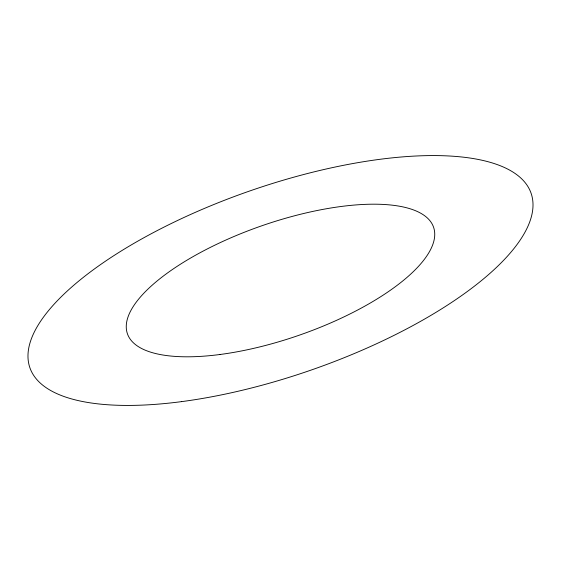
<?xml version="1.0" encoding="UTF-8"?>
<svg xmlns="http://www.w3.org/2000/svg" width="561" height="561" viewBox="0 0 561 561"><rect width="100%" height="100%" fill="white"/><g stroke="black" fill="none" stroke-linecap="round" stroke-linejoin="round"><path stroke-width="0.84" d="M220.101 354.482A162.073 57.818 -19.2 0 0 433.604 227.331A162.073 57.818 -19.2 0 0 187.795 259.687A162.073 57.818 -19.2 0 0 220.101 354.482M181.617 401.62A265.339 94.655 -19.2 0 0 531.155 193.454A265.339 94.655 -19.2 0 0 128.728 246.426A265.339 94.655 -19.2 0 0 181.617 401.62"/></g></svg>
